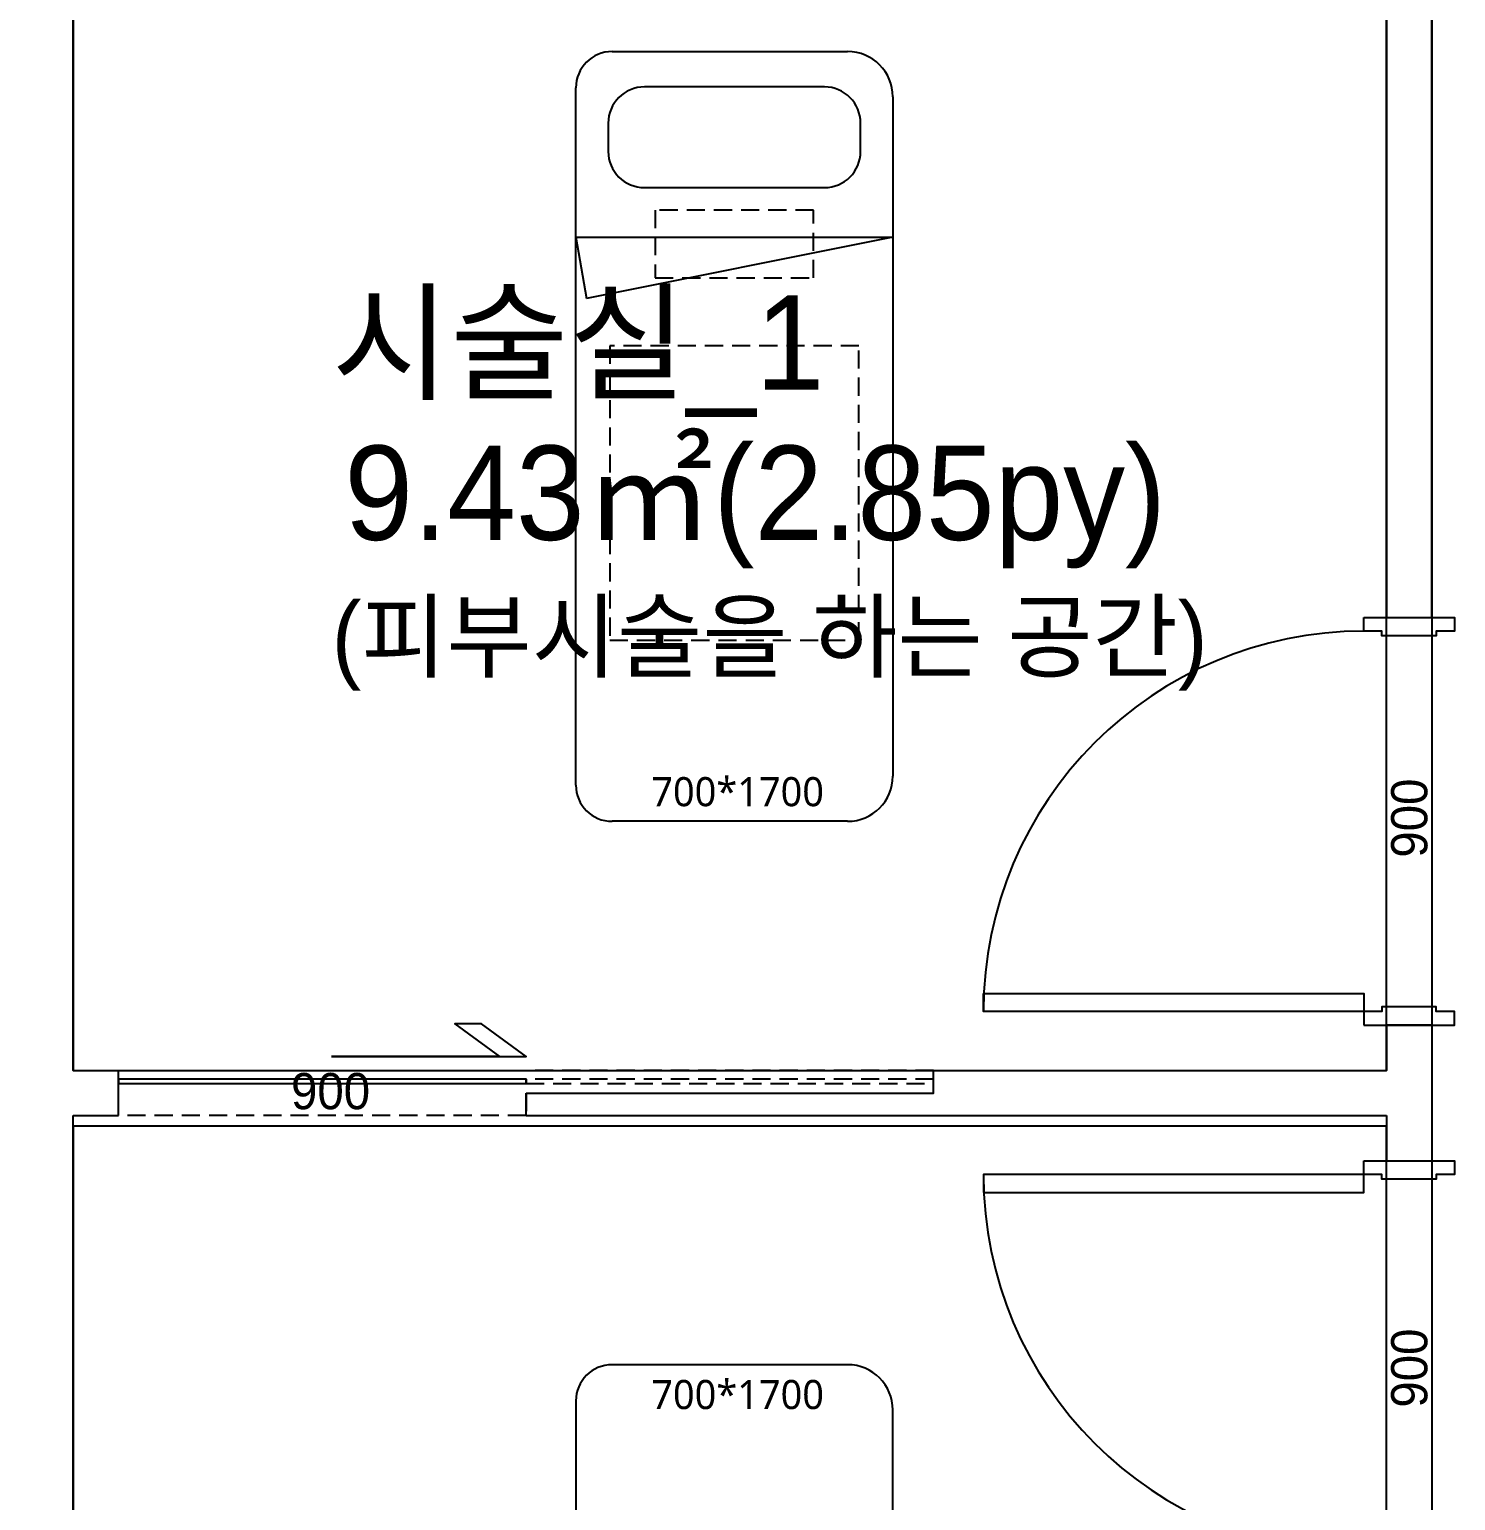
# Model space of a CAD drawing. Extents: x 11477420 to 23072185, y -28506554 to -14238804.
# Drawn here: x 11491242 to 11494391, y -14280899 to -14277651 of the extents above; entities that cross this region are included whole.
import ezdxf
from ezdxf.enums import TextEntityAlignment as Align

# ---------------------------------------------------------------- set-up
doc = ezdxf.new("R2010")
doc.units = 0
doc.header["$LTSCALE"] = 50
doc.header["$MEASUREMENT"] = 0
doc.linetypes.add('DH-HID2', pattern=[1.2, 0.8, -0.4])
doc.layers.get('0').update_dxf_attribs({"linetype": 'CONTINUOUS'})
for name, color, linetype in [('1.천장.벽체선(내벽)', 3, 'CONTINUOUS'), ('2.글자선', 60, 'CONTINUOUS'), ('3.기호.계단선', 30, 'CONTINUOUS'), ('C-WIN', 4, 'CONTINUOUS'), ('CO-DO-FR', 7, 'CONTINUOUS'), ('CO-DOOR', 8, 'CONTINUOUS'), ('FU-FURM', 251, 'DH-HID2'), ('가구', 6, 'CONTINUOUS')]:
    doc.layers.add(name, color=color, linetype=linetype)
doc.styles.add('W-TEXT2', font='Dotum.ttf')
doc.styles.add('맑은 고딕', font='malgun.ttf')
doc.styles.add('코레일둥고', font='Korail_Round_Gothic_Medium.ttf')

# ---------------------------------------------------------------- blocks, each defined once
blk = doc.blocks.new('flooor2')
at = {"layer": '1.천장.벽체선(내벽)', "ltscale": 30}
for p, q in [((11528738.1, -14278949.4), (11528738.1, -14276599.4)), ((11525738.1, -14279949.4), (11525738.1, -14276699.4)), ((11528638.1, -14276699.4), (11528638.1, -14278949.4)), ((11528638.1, -14278949.4), (11528738.1, -14278949.4)), ((11528638.1, -14279849.4), (11528638.1, -14279949.4)), ((11528738.1, -14279849.4), (11528638.1, -14279849.4)), ((11528738.1, -14279849.4), (11528738.1, -14280149.4)), ((11525738.1, -14279949.4), (11525838.1, -14279949.4)), ((11525838.1, -14280049.4), (11525838.1, -14279949.4)), ((11527638.1, -14279949.4), (11528638.1, -14279949.4)), ((11526738.1, -14280049.4), (11526738.1, -14279999.4)), ((11525738.1, -14281099.4), (11525738.1, -14280049.4)), ((11525738.1, -14280049.4), (11525838.1, -14280049.4)), ((11526738.1, -14280049.4), (11528638.1, -14280049.4)), ((11528638.1, -14280049.4), (11528638.1, -14280149.4)), ((11528638.1, -14280149.4), (11528738.1, -14280149.4))]:
    blk.add_line(p, q, dxfattribs=at)
blk.add_lwpolyline([(11526738.1, -14279999.4), (11527638.1, -14279999.4), (11527638.1, -14279949.4)], dxfattribs=at)
at = {"layer": 'CO-DO-FR', "color": 8}
for points in [[(11528588.1, -14278949.4), (11528788.1, -14278949.4), (11528788.1, -14278979.4), (11528748.1, -14278979.4), (11528748.1, -14278989.4), (11528628.1, -14278989.4), (11528628.1, -14278979.4), (11528588.1, -14278979.4), (11528588.1, -14278949.4)], [(11528588.1, -14279849.4), (11528788.1, -14279849.4), (11528788.1, -14279819.4), (11528748.1, -14279819.4), (11528748.1, -14279809.4), (11528628.1, -14279809.4), (11528628.1, -14279819.4), (11528588.1, -14279819.4), (11528588.1, -14279849.4)], [(11528588.1, -14280149.4), (11528788.1, -14280149.4), (11528788.1, -14280179.4), (11528748.1, -14280179.4), (11528748.1, -14280189.4), (11528628.1, -14280189.4), (11528628.1, -14280179.4), (11528588.1, -14280179.4), (11528588.1, -14280149.4)]]:
    blk.add_lwpolyline(points, close=True, dxfattribs=at)
at = {"layer": 'CO-DOOR'}
for points in [[(11527748.1, -14279779.4), (11528588.1, -14279779.4), (11528588.1, -14279819.4), (11527748.1, -14279819.4)], [(11525838.1, -14279978.7), (11526738.1, -14279978.7), (11526738.1, -14279968.7), (11525838.1, -14279968.7)], [(11527748.1, -14280219.4), (11528588.1, -14280219.4), (11528588.1, -14280179.4), (11527748.1, -14280179.4)]]:
    blk.add_lwpolyline(points, close=True, dxfattribs=at)
at = {"layer": 'CO-DOOR', "color": 1}
blk.add_lwpolyline([(11526308.9, -14279918.7), (11526738.1, -14279918.7), (11526639.5, -14279846.4), (11526581.1, -14279846.4), (11526679.7, -14279918.7), (11526308.9, -14279918.7)], close=True, dxfattribs=at)
at = {"layer": 'CO-DOOR', "color": 251, "linetype": 'DH-HID2'}
for points in [[(11526738.1, -14279999.4), (11526738.1, -14280049.4), (11525838.1, -14280049.4), (11525838.1, -14279949.4), (11526738.1, -14279949.4)], [(11526738.1, -14279999.4), (11527638.1, -14279999.4), (11527638.1, -14279949.4), (11526738.1, -14279949.4)]]:
    blk.add_lwpolyline(points, dxfattribs=at)
at = {"layer": 'CO-DOOR', "color": 8, "linetype": 'DH-HID2'}
blk.add_lwpolyline([(11526738.1, -14279978.7), (11527638.1, -14279978.7), (11527638.1, -14279968.7), (11526738.1, -14279968.7)], close=True, dxfattribs=at)
at = {"layer": 'CO-DOOR'}
for centre, start, end in [((11528588.1, -14279819.4), 90, 180), ((11528588.1, -14280179.4), 180, 270)]:
    blk.add_arc(centre, 840, start, end, dxfattribs=at)
at = {"layer": 'FU-FURM', "color": 8}
for points in [[(11527023.1, -14278199.4), (11527373.1, -14278199.4), (11527373.1, -14278049.4), (11527023.1, -14278049.4)], [(11526923.1, -14278999.4), (11527473.1, -14278999.4), (11527473.1, -14278349.4), (11526923.1, -14278349.4)]]:
    blk.add_lwpolyline(points, close=True, dxfattribs=at)
at = {"layer": '가구', "color": 8}
for p, q in [((11526928.1, -14277699.4), (11527448.1, -14277699.4)), ((11526848.1, -14279319.4), (11526848.1, -14277779.4)), ((11527396.9, -14277777.5), (11526999.6, -14277777.5)), ((11527548.1, -14277799.4), (11527548.1, -14279299.4)), ((11526919.6, -14277857.5), (11526919.6, -14277919.9)), ((11527476.9, -14277919.9), (11527476.9, -14277857.5)), ((11526999.6, -14277999.9), (11527396.9, -14277999.9)), ((11526848.1, -14278109.1), (11527548.1, -14278109.1)), ((11526848.1, -14278248.8), (11526848.1, -14278109.1)), ((11527548.1, -14278109.1), (11526871.7, -14278244.7)), ((11527448.1, -14279399.4), (11526928.1, -14279399.4)), ((11527448.1, -14280599.4), (11526928.1, -14280599.4)), ((11526848.1, -14280679.4), (11526848.1, -14282219.4)), ((11527548.1, -14282199.4), (11527548.1, -14280699.4))]:
    blk.add_line(p, q, dxfattribs=at)
blk.add_lwpolyline([(11526848.1, -14278109.1), (11526871.7, -14278244.7)], dxfattribs=at)
for centre, radius, start, end in [((11526928.1, -14277779.4), 80, 90, 180), ((11527448.1, -14277799.4), 100, 0, 90), ((11526999.6, -14277857.5), 80, 90, 180), ((11527396.9, -14277857.5), 80, 0, 90), ((11526999.6, -14277919.9), 80, 180, 270), ((11527396.9, -14277919.9), 80, 270, 0), ((11527448.1, -14279299.4), 100, 270, 0), ((11526928.1, -14279319.4), 80, 180, 270), ((11526928.1, -14280679.4), 80, 90, 180), ((11527448.1, -14280699.4), 100, 0, 90)]:
    blk.add_arc(centre, radius, start, end, dxfattribs=at)
at = {"layer": '2.글자선', "color": 8, "style": '맑은 고딕'}
for p in [(11527014.7, -14279301.8), (11527014.7, -14280633.1)]:
    blk.add_text('700*1700', height=64.27, dxfattribs=at).set_placement(p, align=Align.TOP_LEFT)
at = {"layer": '2.글자선', "color": 8, "style": 'W-TEXT2'}
for p in [(11528688.3, -14279392.3), (11528688.3, -14280606.9)]:
    blk.add_text('900', height=80, rotation=90, dxfattribs=at).set_placement(p, align=Align.MIDDLE_CENTER)
blk.add_text('900', height=80, dxfattribs=at).set_placement((11526306.5, -14279995.2), align=Align.MIDDLE_CENTER)

msp = doc.modelspace()

# ---------------------------------------------------------------- linework, layer by layer
at = {"layer": '3.기호.계단선', "ltscale": 30}
msp.add_lwpolyline([(11486296.1, -14272844.4), (11486296.1, -14283399.4), (11487796.1, -14283399.4), (11487796.1, -14276599.4), (11494338.1, -14276599.4), (11494338.1, -14283399.4), (11495838.1, -14283399.4), (11495838.1, -14277399.4), (11503474.1, -14277399.4), (11503474.1, -14269794.4), (11497316.1, -14269794.4), (11497316.1, -14274394.4, -0.414214), (11496916.1, -14274794.4), (11493396.1, -14274794.4), (11493396.1, -14272844.4), (11489246.1, -14272844.4), (11489246.1, -14274794.4), (11488196.1, -14274794.4, -0.414214), (11487796.1, -14274394.4), (11487796.1, -14272844.4), (11486296.1, -14272844.4)], format="xyb", dxfattribs=at)
for points in [[(11494238.1, -14276699.4), (11491338.1, -14276699.4), (11491338.1, -14279949.4), (11494238.1, -14279949.4)], [(11494238.1, -14280072.4), (11491338.1, -14280072.4), (11491338.1, -14283399.4), (11494238.1, -14283399.4)]]:
    msp.add_lwpolyline(points, close=True, dxfattribs=at)

# ---------------------------------------------------------------- block references
msp.add_blockref('flooor2', (-34400, 0))

# ---------------------------------------------------------------- texts
at = {"layer": 'C-WIN', "color": 0, "style": '코레일둥고'}
for s, height, p in [('시술실_1', 208.33, (11491909.1, -14278237.9)), ('(피부시술을 하는 공간)', 150, (11491909.1, -14278916))]:
    msp.add_text(s, height=height, dxfattribs=at).set_placement(p, align=Align.TOP_LEFT)
msp.add_text('9.43㎡(2.85py)', height=208.333, dxfattribs=at).set_placement((11493751.4, -14278777.9), align=Align.RIGHT)

doc.saveas('drawing.dxf')
